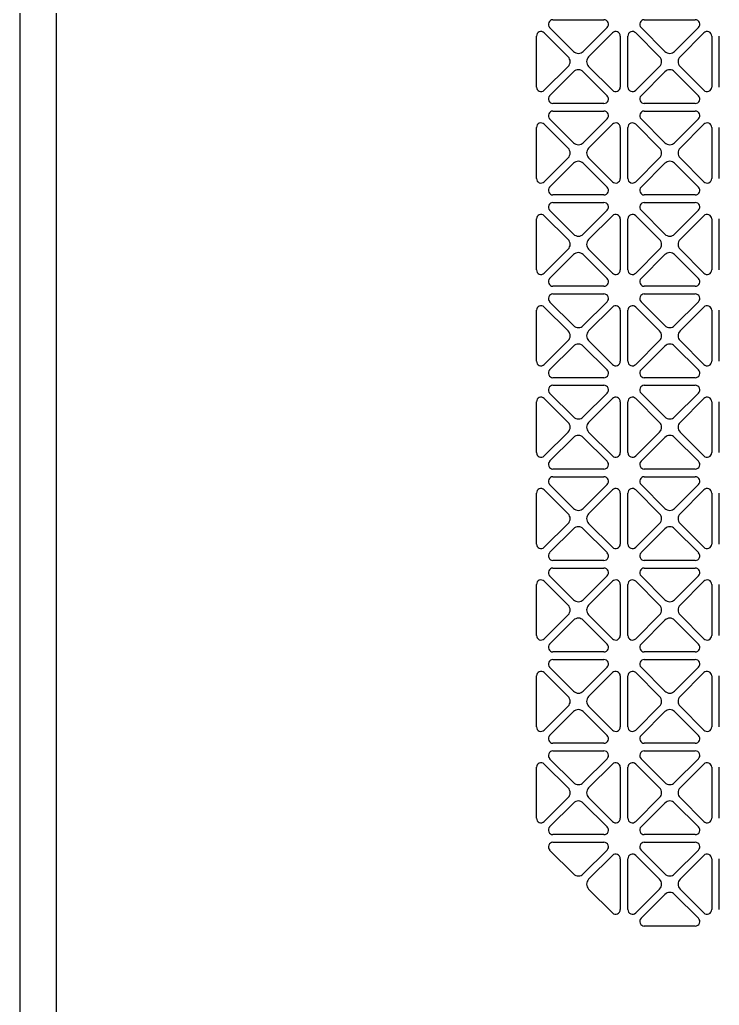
# Model space of a CAD drawing. Header units: millimetres. Extents: x 0 to 87554, y -20854 to 20404.
# Drawn here: x 80382.5 to 80566.2, y 16611.7 to 16870.5 of the extents above; entities that cross this region are included whole.
import ezdxf

# ---------------------------------------------------------------- set-up
doc = ezdxf.new("R2010")
doc.units = ezdxf.units.MM
doc.layers.get('0').update_dxf_attribs({"lineweight": 15})
for name, color, linetype in [('4215-12655_1_0', 7, 'Continuous'), ('4215-12661_1_0', 7, 'Continuous'), ('WANGKONG_0', 7, 'Continuous')]:
    doc.layers.add(name, color=color, linetype=linetype)

# ---------------------------------------------------------------- blocks, each defined once
blk = doc.blocks.new('e4tggg')
at = {"layer": '4215-12655_1_0', "color": 87, "linetype": 'Continuous'}
blk.add_line((577.61, 299.4), (577.61, -712.7), dxfattribs=at)
at = {"layer": '4215-12661_1_0', "color": 87, "linetype": 'Continuous'}
blk.add_line((587.31, -1712.2), (587.31, 300.8), dxfattribs=at)
at = {"layer": 'WANGKONG_0', "color": 87, "linetype": 'Continuous'}
for p, q in [((717.62, 68.8), (731, 68.8)), ((741.62, 68.8), (755, 68.8)), ((715.36, 65.34), (721.62, 59.07)), ((723.04, 60.49), (716.77, 66.75)), ((731.85, 66.75), (725.58, 60.49)), ((727, 59.07), (733.26, 65.34)), ((739.36, 65.34), (745.62, 59.07)), ((747.04, 60.49), (740.77, 66.75)), ((755.85, 66.75), (749.58, 60.49)), ((751, 59.07), (757.26, 65.34)), ((713.31, 51.11), (713.31, 64.49)), ((735.31, 64.49), (735.31, 51.11)), ((737.31, 51.11), (737.31, 64.49)), ((759.31, 64.49), (759.31, 51.11)), ((761.31, 51.11), (761.31, 64.49)), ((721.62, 56.53), (715.36, 50.26)), ((716.77, 48.85), (723.04, 55.11)), ((725.58, 55.11), (731.85, 48.85)), ((733.26, 50.26), (727, 56.53)), ((745.62, 56.53), (739.36, 50.26)), ((740.77, 48.85), (747.04, 55.11)), ((749.58, 55.11), (755.85, 48.85)), ((757.26, 50.26), (751, 56.53)), ((731, 46.8), (717.62, 46.8)), ((755, 46.8), (741.62, 46.8)), ((717.62, 44.8), (731, 44.8)), ((741.62, 44.8), (755, 44.8)), ((723.04, 36.49), (716.77, 42.75)), ((731.85, 42.75), (725.58, 36.49)), ((747.04, 36.49), (740.77, 42.75)), ((755.85, 42.75), (749.58, 36.49)), ((713.31, 27.11), (713.31, 40.49)), ((715.36, 41.34), (721.62, 35.07)), ((727, 35.07), (733.26, 41.34)), ((735.31, 40.49), (735.31, 27.11)), ((737.31, 27.11), (737.31, 40.49)), ((739.36, 41.34), (745.62, 35.07)), ((751, 35.07), (757.26, 41.34)), ((759.31, 40.49), (759.31, 27.11)), ((761.31, 27.11), (761.31, 40.49)), ((721.62, 32.53), (715.36, 26.26)), ((716.77, 24.85), (723.04, 31.11)), ((725.58, 31.11), (731.85, 24.85)), ((733.26, 26.26), (727, 32.53)), ((745.62, 32.53), (739.36, 26.26)), ((740.77, 24.85), (747.04, 31.11)), ((749.58, 31.11), (755.85, 24.85)), ((757.26, 26.26), (751, 32.53)), ((731, 22.8), (717.62, 22.8)), ((717.62, 20.8), (731, 20.8)), ((755, 22.8), (741.62, 22.8)), ((741.62, 20.8), (755, 20.8)), ((723.04, 12.49), (716.77, 18.75)), ((731.85, 18.75), (725.58, 12.49)), ((747.04, 12.49), (740.77, 18.75)), ((755.85, 18.75), (749.58, 12.49)), ((713.31, 3.11), (713.31, 16.49)), ((715.36, 17.34), (721.62, 11.07)), ((727, 11.07), (733.26, 17.34)), ((735.31, 16.49), (735.31, 3.11)), ((737.31, 3.11), (737.31, 16.49)), ((739.36, 17.34), (745.62, 11.07)), ((751, 11.07), (757.26, 17.34)), ((759.31, 16.49), (759.31, 3.11)), ((761.31, 3.11), (761.31, 16.49)), ((721.62, 8.53), (715.36, 2.26)), ((733.26, 2.26), (727, 8.53)), ((745.62, 8.53), (739.36, 2.26)), ((757.26, 2.26), (751, 8.53)), ((716.77, 0.85), (723.04, 7.11)), ((725.58, 7.11), (731.85, 0.85)), ((740.77, 0.85), (747.04, 7.11)), ((749.58, 7.11), (755.85, 0.85)), ((731, -1.2), (717.62, -1.2)), ((755, -1.2), (741.62, -1.2)), ((717.62, -3.2), (731, -3.2)), ((741.62, -3.2), (755, -3.2)), ((713.31, -20.89), (713.31, -7.51)), ((715.36, -6.66), (721.62, -12.93)), ((723.04, -11.51), (716.77, -5.25)), ((731.85, -5.25), (725.58, -11.51)), ((727, -12.93), (733.26, -6.66)), ((735.31, -7.51), (735.31, -20.89)), ((737.31, -20.89), (737.31, -7.51)), ((739.36, -6.66), (745.62, -12.93)), ((747.04, -11.51), (740.77, -5.25)), ((755.85, -5.25), (749.58, -11.51)), ((751, -12.93), (757.26, -6.66)), ((759.31, -7.51), (759.31, -20.89)), ((761.31, -20.89), (761.31, -7.51)), ((721.62, -15.47), (715.36, -21.74)), ((733.26, -21.74), (727, -15.47)), ((745.62, -15.47), (739.36, -21.74)), ((757.26, -21.74), (751, -15.47)), ((716.77, -23.15), (723.04, -16.89)), ((725.58, -16.89), (731.85, -23.15)), ((740.77, -23.15), (747.04, -16.89)), ((749.58, -16.89), (755.85, -23.15)), ((731, -25.2), (717.62, -25.2)), ((755, -25.2), (741.62, -25.2)), ((717.62, -27.2), (731, -27.2)), ((741.62, -27.2), (755, -27.2)), ((715.36, -30.66), (721.62, -36.93)), ((723.04, -35.51), (716.77, -29.25)), ((731.85, -29.25), (725.58, -35.51)), ((727, -36.93), (733.26, -30.66)), ((739.36, -30.66), (745.62, -36.93)), ((747.04, -35.51), (740.77, -29.25)), ((755.85, -29.25), (749.58, -35.51)), ((751, -36.93), (757.26, -30.66)), ((713.31, -44.89), (713.31, -31.51)), ((735.31, -31.51), (735.31, -44.89)), ((737.31, -44.89), (737.31, -31.51)), ((759.31, -31.51), (759.31, -44.89)), ((761.31, -44.89), (761.31, -31.51)), ((721.62, -39.47), (715.36, -45.74)), ((716.77, -47.15), (723.04, -40.89)), ((725.58, -40.89), (731.85, -47.15)), ((733.26, -45.74), (727, -39.47)), ((745.62, -39.47), (739.36, -45.74)), ((740.77, -47.15), (747.04, -40.89)), ((749.58, -40.89), (755.85, -47.15)), ((757.26, -45.74), (751, -39.47)), ((731, -49.2), (717.62, -49.2)), ((717.62, -51.2), (731, -51.2)), ((755, -49.2), (741.62, -49.2)), ((741.62, -51.2), (755, -51.2)), ((723.04, -59.51), (716.77, -53.25)), ((731.85, -53.25), (725.58, -59.51)), ((747.04, -59.51), (740.77, -53.25)), ((755.85, -53.25), (749.58, -59.51)), ((713.31, -68.89), (713.31, -55.51)), ((715.36, -54.66), (721.62, -60.93)), ((727, -60.93), (733.26, -54.66)), ((735.31, -55.51), (735.31, -68.89)), ((737.31, -68.89), (737.31, -55.51)), ((739.36, -54.66), (745.62, -60.93)), ((751, -60.93), (757.26, -54.66)), ((759.31, -55.51), (759.31, -68.89)), ((761.31, -68.89), (761.31, -55.51)), ((721.62, -63.47), (715.36, -69.74)), ((733.26, -69.74), (727, -63.47)), ((745.62, -63.47), (739.36, -69.74)), ((757.26, -69.74), (751, -63.47)), ((716.77, -71.15), (723.04, -64.89)), ((725.58, -64.89), (731.85, -71.15)), ((740.77, -71.15), (747.04, -64.89)), ((749.58, -64.89), (755.85, -71.15)), ((731, -73.2), (717.62, -73.2)), ((755, -73.2), (741.62, -73.2)), ((723.04, -83.51), (716.77, -77.25)), ((717.62, -75.2), (731, -75.2)), ((731.85, -77.25), (725.58, -83.51)), ((747.04, -83.51), (740.77, -77.25)), ((741.62, -75.2), (755, -75.2)), ((755.85, -77.25), (749.58, -83.51)), ((713.31, -92.89), (713.31, -79.51)), ((715.36, -78.66), (721.62, -84.93)), ((727, -84.93), (733.26, -78.66)), ((735.31, -79.51), (735.31, -92.89)), ((737.31, -92.89), (737.31, -79.51)), ((739.36, -78.66), (745.62, -84.93)), ((751, -84.93), (757.26, -78.66)), ((759.31, -79.51), (759.31, -92.89)), ((761.31, -92.89), (761.31, -79.51)), ((721.62, -87.47), (715.36, -93.74)), ((733.26, -93.74), (727, -87.47)), ((745.62, -87.47), (739.36, -93.74)), ((757.26, -93.74), (751, -87.47)), ((716.77, -95.15), (723.04, -88.89)), ((725.58, -88.89), (731.85, -95.15)), ((740.77, -95.15), (747.04, -88.89)), ((749.58, -88.89), (755.85, -95.15)), ((731, -97.2), (717.62, -97.2)), ((755, -97.2), (741.62, -97.2)), ((717.62, -99.2), (731, -99.2)), ((741.62, -99.2), (755, -99.2)), ((713.31, -116.89), (713.31, -103.51)), ((715.36, -102.66), (721.62, -108.93)), ((723.04, -107.51), (716.77, -101.25)), ((731.85, -101.25), (725.58, -107.51)), ((727, -108.93), (733.26, -102.66)), ((735.31, -103.51), (735.31, -116.89)), ((737.31, -116.89), (737.31, -103.51)), ((739.36, -102.66), (745.62, -108.93)), ((747.04, -107.51), (740.77, -101.25)), ((755.85, -101.25), (749.58, -107.51)), ((751, -108.93), (757.26, -102.66)), ((759.31, -103.51), (759.31, -116.89)), ((761.31, -116.89), (761.31, -103.51)), ((721.62, -111.47), (715.36, -117.74)), ((716.77, -119.15), (723.04, -112.89)), ((725.58, -112.89), (731.85, -119.15)), ((733.26, -117.74), (727, -111.47)), ((745.62, -111.47), (739.36, -117.74)), ((740.77, -119.15), (747.04, -112.89)), ((749.58, -112.89), (755.85, -119.15)), ((757.26, -117.74), (751, -111.47)), ((731, -121.2), (717.62, -121.2)), ((755, -121.2), (741.62, -121.2)), ((717.62, -123.2), (731, -123.2)), ((741.62, -123.2), (755, -123.2)), ((715.36, -126.66), (721.62, -132.93)), ((723.04, -131.51), (716.77, -125.25)), ((731.85, -125.25), (725.58, -131.51)), ((727, -132.93), (733.26, -126.66)), ((739.36, -126.66), (745.62, -132.93)), ((747.04, -131.51), (740.77, -125.25)), ((755.85, -125.25), (749.58, -131.51)), ((751, -132.93), (757.26, -126.66)), ((713.31, -140.89), (713.31, -127.51)), ((735.31, -127.51), (735.31, -140.89)), ((737.31, -140.89), (737.31, -127.51)), ((759.31, -127.51), (759.31, -140.89)), ((761.31, -140.89), (761.31, -127.51)), ((721.62, -135.47), (715.36, -141.74)), ((716.77, -143.15), (723.04, -136.89)), ((725.58, -136.89), (731.85, -143.15)), ((733.26, -141.74), (727, -135.47)), ((745.62, -135.47), (739.36, -141.74)), ((740.77, -143.15), (747.04, -136.89)), ((749.58, -136.89), (755.85, -143.15)), ((757.26, -141.74), (751, -135.47)), ((731, -145.2), (717.62, -145.2)), ((717.62, -147.2), (731, -147.2)), ((755, -145.2), (741.62, -145.2)), ((741.62, -147.2), (755, -147.2)), ((723.04, -155.51), (716.77, -149.25)), ((731.85, -149.25), (725.58, -155.51)), ((747.04, -155.51), (740.77, -149.25)), ((755.85, -149.25), (749.58, -155.51)), ((727, -156.93), (733.26, -150.66)), ((735.31, -151.51), (735.31, -164.89)), ((737.31, -164.89), (737.31, -151.51)), ((739.36, -150.66), (745.62, -156.93)), ((751, -156.93), (757.26, -150.66)), ((759.31, -151.51), (759.31, -164.89)), ((761.31, -164.89), (761.31, -151.51)), ((733.26, -165.74), (727, -159.47)), ((745.62, -159.47), (739.36, -165.74)), ((757.26, -165.74), (751, -159.47)), ((740.77, -167.15), (747.04, -160.89)), ((749.58, -160.89), (755.85, -167.15)), ((755, -169.2), (741.62, -169.2))]:
    blk.add_line(p, q, dxfattribs=at)
for centre, radius, start, end in [((717.62, 67.6), 1.2, 90, 225), ((731, 67.6), 1.2, 315, 90), ((741.62, 67.6), 1.2, 90, 225), ((755, 67.6), 1.2, 315, 90), ((714.51, 64.49), 1.2, 45, 180), ((734.11, 64.49), 1.2, 0, 135), ((738.51, 64.49), 1.2, 45, 180), ((758.11, 64.49), 1.2, 0, 135), ((724.31, 61.76), 1.8, 225, 315), ((748.31, 61.76), 1.8, 225, 315), ((720.35, 57.8), 1.8, 315, 45), ((728.27, 57.8), 1.8, 135, 225), ((744.35, 57.8), 1.8, 315, 45), ((752.27, 57.8), 1.8, 135, 225), ((724.31, 53.84), 1.8, 45, 135), ((748.31, 53.84), 1.8, 45, 135), ((714.51, 51.11), 1.2, 180, 315), ((734.11, 51.11), 1.2, 225, 0), ((738.51, 51.11), 1.2, 180, 315), ((758.11, 51.11), 1.2, 225, 0), ((717.62, 48), 1.2, 135, 270), ((731, 48), 1.2, 270, 45), ((741.62, 48), 1.2, 135, 270), ((755, 48), 1.2, 270, 45), ((717.62, 43.6), 1.2, 90, 225), ((731, 43.6), 1.2, 315, 90), ((741.62, 43.6), 1.2, 90, 225), ((755, 43.6), 1.2, 315, 90), ((714.51, 40.49), 1.2, 45, 180), ((734.11, 40.49), 1.2, 0, 135), ((738.51, 40.49), 1.2, 45, 180), ((758.11, 40.49), 1.2, 0, 135), ((724.31, 37.76), 1.8, 225, 315), ((748.31, 37.76), 1.8, 225, 315), ((720.35, 33.8), 1.8, 315, 45), ((728.27, 33.8), 1.8, 135, 225), ((744.35, 33.8), 1.8, 315, 45), ((752.27, 33.8), 1.8, 135, 225), ((724.31, 29.84), 1.8, 45, 135), ((748.31, 29.84), 1.8, 45, 135), ((714.51, 27.11), 1.2, 180, 315), ((734.11, 27.11), 1.2, 225, 0), ((738.51, 27.11), 1.2, 180, 315), ((758.11, 27.11), 1.2, 225, 0), ((717.62, 24), 1.2, 135, 270), ((731, 24), 1.2, 270, 45), ((741.62, 24), 1.2, 135, 270), ((755, 24), 1.2, 270, 45), ((717.62, 19.6), 1.2, 90, 225), ((731, 19.6), 1.2, 315, 90), ((741.62, 19.6), 1.2, 90, 225), ((755, 19.6), 1.2, 315, 90), ((714.51, 16.49), 1.2, 45, 180), ((734.11, 16.49), 1.2, 0, 135), ((738.51, 16.49), 1.2, 45, 180), ((758.11, 16.49), 1.2, 0, 135), ((720.35, 9.8), 1.8, 315, 45), ((724.31, 13.76), 1.8, 225, 315), ((728.27, 9.8), 1.8, 135, 225), ((744.35, 9.8), 1.8, 315, 45), ((748.31, 13.76), 1.8, 225, 315), ((752.27, 9.8), 1.8, 135, 225), ((724.31, 5.84), 1.8, 45, 135), ((748.31, 5.84), 1.8, 45, 135), ((714.51, 3.11), 1.2, 180, 315), ((734.11, 3.11), 1.2, 225, 0), ((738.51, 3.11), 1.2, 180, 315), ((758.11, 3.11), 1.2, 225, 0), ((717.62, 0), 1.2, 135, 270), ((731, 0), 1.2, 270, 45), ((741.62, 0), 1.2, 135, 270), ((755, 0), 1.2, 270, 45), ((717.62, -4.4), 1.2, 90, 225), ((731, -4.4), 1.2, 315, 90), ((741.62, -4.4), 1.2, 90, 225), ((755, -4.4), 1.2, 315, 90), ((714.51, -7.51), 1.2, 45, 180), ((734.11, -7.51), 1.2, 0, 135), ((738.51, -7.51), 1.2, 45, 180), ((758.11, -7.51), 1.2, 0, 135), ((720.35, -14.2), 1.8, 315, 45), ((724.31, -10.24), 1.8, 225, 315), ((728.27, -14.2), 1.8, 135, 225), ((744.35, -14.2), 1.8, 315, 45), ((748.31, -10.24), 1.8, 225, 315), ((752.27, -14.2), 1.8, 135, 225), ((724.31, -18.16), 1.8, 45, 135), ((748.31, -18.16), 1.8, 45, 135), ((714.51, -20.89), 1.2, 180, 315), ((717.62, -24), 1.2, 135, 270), ((731, -24), 1.2, 270, 45), ((734.11, -20.89), 1.2, 225, 0), ((738.51, -20.89), 1.2, 180, 315), ((741.62, -24), 1.2, 135, 270), ((755, -24), 1.2, 270, 45), ((758.11, -20.89), 1.2, 225, 0), ((717.62, -28.4), 1.2, 90, 225), ((731, -28.4), 1.2, 315, 90), ((741.62, -28.4), 1.2, 90, 225), ((755, -28.4), 1.2, 315, 90), ((714.51, -31.51), 1.2, 45, 180), ((734.11, -31.51), 1.2, 0, 135), ((738.51, -31.51), 1.2, 45, 180), ((758.11, -31.51), 1.2, 0, 135), ((724.31, -34.24), 1.8, 225, 315), ((748.31, -34.24), 1.8, 225, 315), ((720.35, -38.2), 1.8, 315, 45), ((728.27, -38.2), 1.8, 135, 225), ((744.35, -38.2), 1.8, 315, 45), ((752.27, -38.2), 1.8, 135, 225), ((724.31, -42.16), 1.8, 45, 135), ((748.31, -42.16), 1.8, 45, 135), ((714.51, -44.89), 1.2, 180, 315), ((734.11, -44.89), 1.2, 225, 0), ((738.51, -44.89), 1.2, 180, 315), ((758.11, -44.89), 1.2, 225, 0), ((717.62, -48), 1.2, 135, 270), ((731, -48), 1.2, 270, 45), ((741.62, -48), 1.2, 135, 270), ((755, -48), 1.2, 270, 45), ((717.62, -52.4), 1.2, 90, 225), ((731, -52.4), 1.2, 315, 90), ((741.62, -52.4), 1.2, 90, 225), ((755, -52.4), 1.2, 315, 90), ((714.51, -55.51), 1.2, 45, 180), ((734.11, -55.51), 1.2, 0, 135), ((738.51, -55.51), 1.2, 45, 180), ((758.11, -55.51), 1.2, 0, 135), ((724.31, -58.24), 1.8, 225, 315), ((748.31, -58.24), 1.8, 225, 315), ((720.35, -62.2), 1.8, 315, 45), ((728.27, -62.2), 1.8, 135, 225), ((744.35, -62.2), 1.8, 315, 45), ((752.27, -62.2), 1.8, 135, 225), ((724.31, -66.16), 1.8, 45, 135), ((748.31, -66.16), 1.8, 45, 135), ((714.51, -68.89), 1.2, 180, 315), ((734.11, -68.89), 1.2, 225, 0), ((738.51, -68.89), 1.2, 180, 315), ((758.11, -68.89), 1.2, 225, 0), ((717.62, -72), 1.2, 135, 270), ((731, -72), 1.2, 270, 45), ((741.62, -72), 1.2, 135, 270), ((755, -72), 1.2, 270, 45), ((717.62, -76.4), 1.2, 90, 225), ((731, -76.4), 1.2, 315, 90), ((741.62, -76.4), 1.2, 90, 225), ((755, -76.4), 1.2, 315, 90), ((714.51, -79.51), 1.2, 45, 180), ((734.11, -79.51), 1.2, 0, 135), ((738.51, -79.51), 1.2, 45, 180), ((758.11, -79.51), 1.2, 0, 135), ((720.35, -86.2), 1.8, 315, 45), ((724.31, -82.24), 1.8, 225, 315), ((728.27, -86.2), 1.8, 135, 225), ((744.35, -86.2), 1.8, 315, 45), ((748.31, -82.24), 1.8, 225, 315), ((752.27, -86.2), 1.8, 135, 225), ((724.31, -90.16), 1.8, 45, 135), ((748.31, -90.16), 1.8, 45, 135), ((714.51, -92.89), 1.2, 180, 315), ((734.11, -92.89), 1.2, 225, 0), ((738.51, -92.89), 1.2, 180, 315), ((758.11, -92.89), 1.2, 225, 0), ((717.62, -96), 1.2, 135, 270), ((731, -96), 1.2, 270, 45), ((741.62, -96), 1.2, 135, 270), ((755, -96), 1.2, 270, 45), ((717.62, -100.4), 1.2, 90, 225), ((731, -100.4), 1.2, 315, 90), ((741.62, -100.4), 1.2, 90, 225), ((755, -100.4), 1.2, 315, 90), ((714.51, -103.51), 1.2, 45, 180), ((734.11, -103.51), 1.2, 0, 135), ((738.51, -103.51), 1.2, 45, 180), ((758.11, -103.51), 1.2, 0, 135), ((724.31, -106.24), 1.8, 225, 315), ((748.31, -106.24), 1.8, 225, 315), ((720.35, -110.2), 1.8, 315, 45), ((728.27, -110.2), 1.8, 135, 225), ((744.35, -110.2), 1.8, 315, 45), ((752.27, -110.2), 1.8, 135, 225), ((724.31, -114.16), 1.8, 45, 135), ((748.31, -114.16), 1.8, 45, 135), ((714.51, -116.89), 1.2, 180, 315), ((734.11, -116.89), 1.2, 225, 0), ((738.51, -116.89), 1.2, 180, 315), ((758.11, -116.89), 1.2, 225, 0), ((717.62, -120), 1.2, 135, 270), ((731, -120), 1.2, 270, 45), ((741.62, -120), 1.2, 135, 270), ((755, -120), 1.2, 270, 45), ((717.62, -124.4), 1.2, 90, 225), ((731, -124.4), 1.2, 315, 90), ((741.62, -124.4), 1.2, 90, 225), ((755, -124.4), 1.2, 315, 90), ((714.51, -127.51), 1.2, 45, 180), ((734.11, -127.51), 1.2, 0, 135), ((738.51, -127.51), 1.2, 45, 180), ((758.11, -127.51), 1.2, 0, 135), ((724.31, -130.24), 1.8, 225, 315), ((748.31, -130.24), 1.8, 225, 315), ((720.35, -134.2), 1.8, 315, 45), ((728.27, -134.2), 1.8, 135, 225), ((744.35, -134.2), 1.8, 315, 45), ((752.27, -134.2), 1.8, 135, 225), ((724.31, -138.16), 1.8, 45, 135), ((748.31, -138.16), 1.8, 45, 135), ((714.51, -140.89), 1.2, 180, 315), ((734.11, -140.89), 1.2, 225, 0), ((738.51, -140.89), 1.2, 180, 315), ((758.11, -140.89), 1.2, 225, 0), ((717.62, -144), 1.2, 135, 270), ((731, -144), 1.2, 270, 45), ((741.62, -144), 1.2, 135, 270), ((755, -144), 1.2, 270, 45), ((717.62, -148.4), 1.2, 90, 225), ((731, -148.4), 1.2, 315, 90), ((741.62, -148.4), 1.2, 90, 225), ((755, -148.4), 1.2, 315, 90), ((734.11, -151.51), 1.2, 0, 135), ((738.51, -151.51), 1.2, 45, 180), ((758.11, -151.51), 1.2, 0, 135), ((724.31, -154.24), 1.8, 225, 315), ((728.27, -158.2), 1.8, 135, 225), ((744.35, -158.2), 1.8, 315, 45), ((748.31, -154.24), 1.8, 225, 315), ((752.27, -158.2), 1.8, 135, 225), ((748.31, -162.16), 1.8, 45, 135), ((734.11, -164.89), 1.2, 225, 0), ((738.51, -164.89), 1.2, 180, 315), ((758.11, -164.89), 1.2, 225, 0), ((741.62, -168), 1.2, 135, 270), ((755, -168), 1.2, 270, 45)]:
    blk.add_arc(centre, radius, start, end, dxfattribs=at)

msp = doc.modelspace()

# ---------------------------------------------------------------- block references
at = {"lineweight": -3}
msp.add_blockref('e4tggg', (79804.891, 16801.676), dxfattribs=at)

doc.saveas('drawing.dxf')
